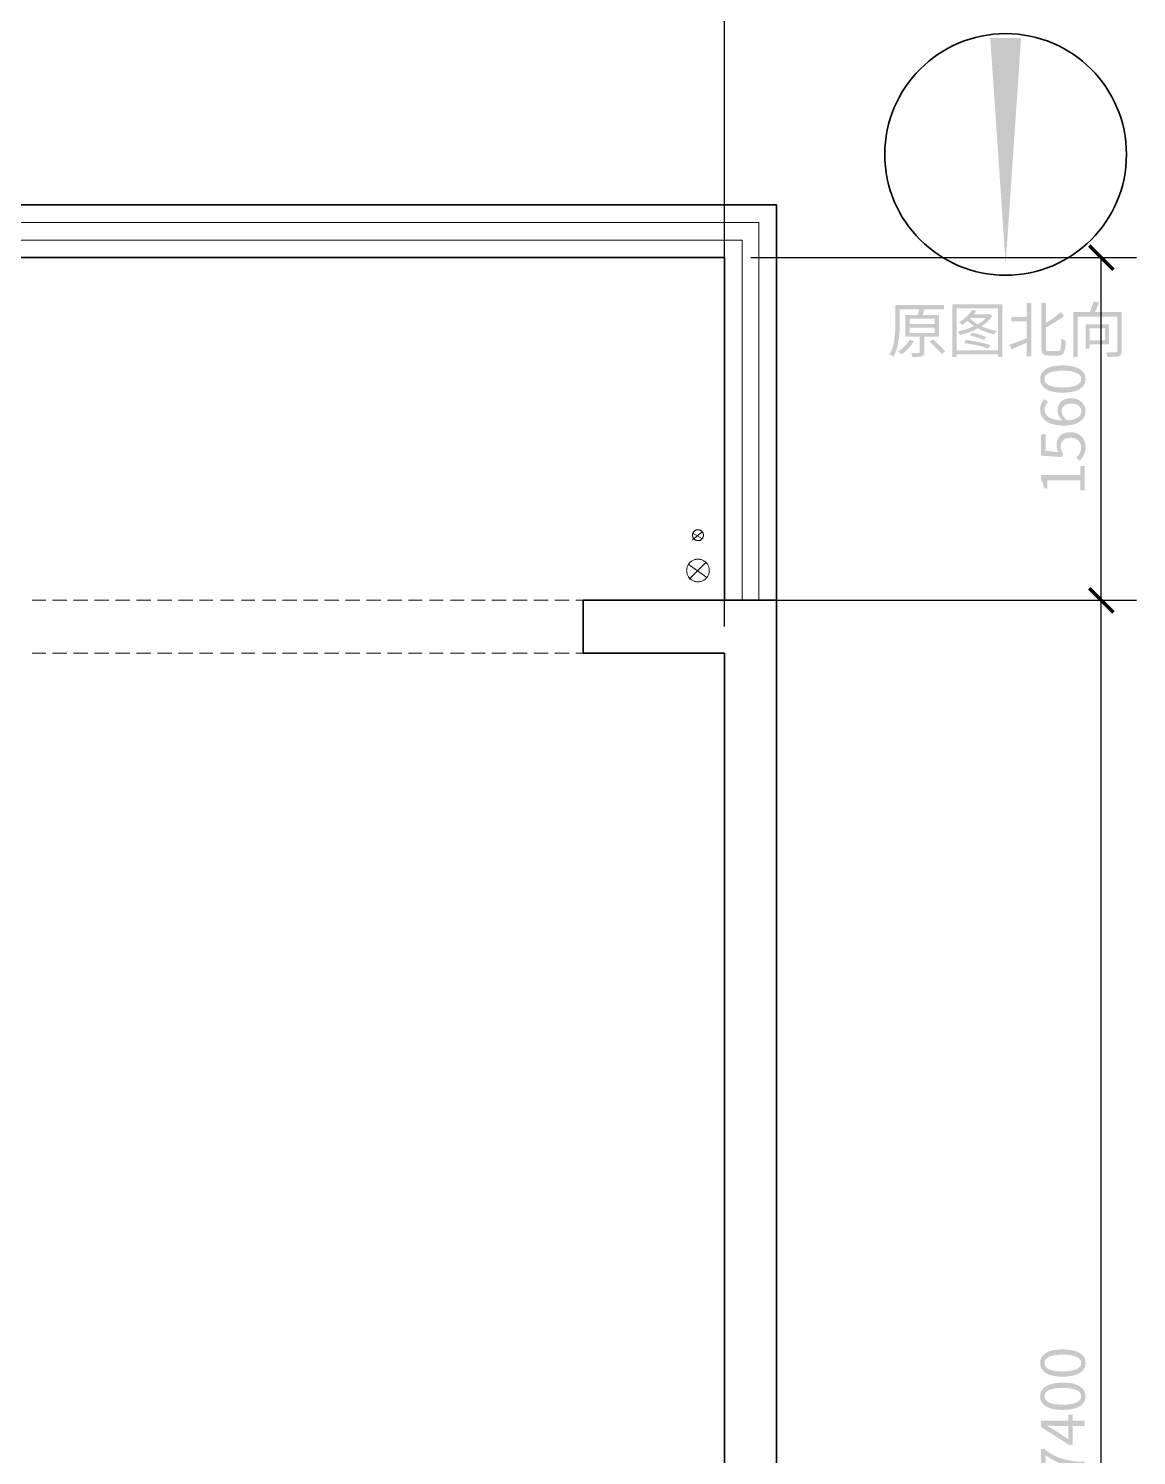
# Model space of a CAD drawing. Header units: millimetres. Extents: x -4600 to 229000, y -4300 to 19460.
# Drawn here: x 10852 to 15895, y 7776 to 14273 of the extents above; entities that cross this region are included whole.
import ezdxf

# ---------------------------------------------------------------- set-up
doc = ezdxf.new("R2010")
doc.units = ezdxf.units.MM
doc.header["$LTSCALE"] = 100
for name, color, linetype, lineweight in [('A-DIMS', 7, 'Continuous', 13), ('A-EX-BEAM', 8, 'Continuous', 13), ('A-EX-SERVICE', 6, 'Continuous', 13), ('A-EX-WALL', 7, 'Continuous', 35), ('A-EX-WINDOW', 4, 'Continuous', 18), ('A-SHEET', 7, 'Continuous', 35), ('A-TEXT', 7, 'Continuous', 18)]:
    doc.layers.add(name, color=color, linetype=linetype, lineweight=lineweight)

# ---------------------------------------------------------------- blocks, each defined once
blk = doc.blocks.new('SOURCE_ORIGINAL')
at = {"layer": 'A-EX-BEAM'}
for p, q in [((10869.7, 9870), (10930.8, 9870)), ((10961.4, 9870), (11026.4, 9870)), ((11057, 9870), (11122, 9870)), ((11152.6, 9870), (11217.6, 9870)), ((11248.2, 9870), (11313.2, 9870)), ((11343.7, 9870), (11408.7, 9870)), ((11439.3, 9870), (11504.3, 9870)), ((11534.9, 9870), (11599.9, 9870)), ((11630.5, 9870), (11691.7, 9870)), ((11726.1, 9870), (11787.2, 9870)), ((11821.6, 9870), (11882.8, 9870)), ((11917.2, 9870), (11978.4, 9870)), ((12009, 9870), (12074, 9870)), ((12104.6, 9870), (12169.6, 9870)), ((12200.1, 9870), (12265.1, 9870)), ((12295.7, 9870), (12360.7, 9870)), ((12391.3, 9870), (12456.3, 9870)), ((12486.9, 9870), (12551.9, 9870)), ((12582.5, 9870), (12643.6, 9870)), ((12678.1, 9870), (12739.2, 9870)), ((12773.6, 9870), (12834.8, 9870)), ((12869.2, 9870), (12930.4, 9870)), ((12961, 9870), (13026, 9870)), ((13056.5, 9870), (13121.5, 9870)), ((13152.1, 9870), (13217.1, 9870)), ((13247.7, 9870), (13312.7, 9870)), ((13343.3, 9870), (13377.7, 9870)), ((10869.7, 9630), (10930.8, 9630)), ((10961.4, 9630), (11026.4, 9630)), ((11057, 9630), (11122, 9630)), ((11152.6, 9630), (11217.6, 9630)), ((11248.2, 9630), (11313.2, 9630)), ((11343.7, 9630), (11408.7, 9630)), ((11439.3, 9630), (11504.3, 9630)), ((11534.9, 9630), (11599.9, 9630)), ((11630.5, 9630), (11691.7, 9630)), ((11726.1, 9630), (11787.2, 9630)), ((11821.6, 9630), (11882.8, 9630)), ((11917.2, 9630), (11978.4, 9630)), ((12009, 9630), (12074, 9630)), ((12104.6, 9630), (12169.6, 9630)), ((12200.1, 9630), (12265.1, 9630)), ((12295.7, 9630), (12360.7, 9630)), ((12391.3, 9630), (12456.3, 9630)), ((12486.9, 9630), (12551.9, 9630)), ((12582.5, 9630), (12643.6, 9630)), ((12678.1, 9630), (12739.2, 9630)), ((12773.6, 9630), (12834.8, 9630)), ((12869.2, 9630), (12930.4, 9630)), ((12961, 9630), (13026, 9630)), ((13056.5, 9630), (13121.5, 9630)), ((13152.1, 9630), (13217.1, 9630)), ((13247.7, 9630), (13312.7, 9630)), ((13343.3, 9630), (13377.7, 9630))]:
    blk.add_line(p, q, dxfattribs=at)
at = {"layer": 'A-EX-SERVICE'}
for p, q in [((13874.7, 10145.3), (13916.8, 10179.7)), ((13920.6, 10149.1), (13874.7, 10175.9)), ((13939.7, 9973.2), (13855.6, 10034.4)), ((13859.4, 9965.6), (13935.9, 10042.1)), ((10869.7, 9870), (10930.8, 9870)), ((10961.4, 9870), (11026.4, 9870)), ((11057, 9870), (11122, 9870)), ((11152.6, 9870), (11217.6, 9870)), ((11248.2, 9870), (11313.2, 9870)), ((11343.7, 9870), (11408.7, 9870)), ((11439.3, 9870), (11504.3, 9870)), ((11534.9, 9870), (11599.9, 9870)), ((11630.5, 9870), (11691.7, 9870)), ((11726.1, 9870), (11787.2, 9870)), ((11821.6, 9870), (11882.8, 9870)), ((11917.2, 9870), (11978.4, 9870)), ((12009, 9870), (12074, 9870)), ((12104.6, 9870), (12169.6, 9870)), ((12200.1, 9870), (12265.1, 9870)), ((12295.7, 9870), (12360.7, 9870)), ((12391.3, 9870), (12456.3, 9870)), ((12486.9, 9870), (12551.9, 9870)), ((12582.5, 9870), (12643.6, 9870)), ((12678.1, 9870), (12739.2, 9870)), ((12773.6, 9870), (12834.8, 9870)), ((12869.2, 9870), (12930.4, 9870)), ((12961, 9870), (13026, 9870)), ((13056.5, 9870), (13121.5, 9870)), ((13152.1, 9870), (13217.1, 9870)), ((13247.7, 9870), (13312.7, 9870)), ((13343.3, 9870), (13377.7, 9870)), ((10869.7, 9630), (10930.8, 9630)), ((10961.4, 9630), (11026.4, 9630)), ((11057, 9630), (11122, 9630)), ((11152.6, 9630), (11217.6, 9630)), ((11248.2, 9630), (11313.2, 9630)), ((11343.7, 9630), (11408.7, 9630)), ((11439.3, 9630), (11504.3, 9630)), ((11534.9, 9630), (11599.9, 9630)), ((11630.5, 9630), (11691.7, 9630)), ((11726.1, 9630), (11787.2, 9630)), ((11821.6, 9630), (11882.8, 9630)), ((11917.2, 9630), (11978.4, 9630)), ((12009, 9630), (12074, 9630)), ((12104.6, 9630), (12169.6, 9630)), ((12200.1, 9630), (12265.1, 9630)), ((12295.7, 9630), (12360.7, 9630)), ((12391.3, 9630), (12456.3, 9630)), ((12486.9, 9630), (12551.9, 9630)), ((12582.5, 9630), (12643.6, 9630)), ((12678.1, 9630), (12739.2, 9630)), ((12773.6, 9630), (12834.8, 9630)), ((12869.2, 9630), (12930.4, 9630)), ((12961, 9630), (13026, 9630)), ((13056.5, 9630), (13121.5, 9630)), ((13152.1, 9630), (13217.1, 9630)), ((13247.7, 9630), (13312.7, 9630)), ((13343.3, 9630), (13377.7, 9630))]:
    blk.add_line(p, q, dxfattribs=at)
for points in [[(13899.6, 10191.2), (13897.9, 10191.1), (13896.2, 10190.9), (13894.6, 10190.7), (13893, 10190.3), (13891.4, 10189.8), (13889.9, 10189.2), (13888.4, 10188.5), (13887, 10187.8), (13885.7, 10186.9), (13884.4, 10186), (13883.2, 10185), (13882, 10183.9), (13880.9, 10182.7), (13879.9, 10181.5), (13879, 10180.2), (13878.1, 10178.9), (13877.3, 10177.5), (13876.7, 10176), (13876.1, 10174.5), (13875.6, 10172.9), (13875.2, 10171.3), (13874.9, 10169.7), (13874.8, 10168), (13874.7, 10166.3)], [(13874.7, 10166.3), (13874.8, 10164.6), (13874.9, 10163), (13875.2, 10161.3), (13875.6, 10159.7), (13876.1, 10158.2), (13876.7, 10156.6), (13877.3, 10155.2), (13878.1, 10153.8), (13879, 10152.4), (13879.9, 10151.1), (13880.9, 10149.9), (13882, 10148.7), (13883.2, 10147.7), (13884.4, 10146.6), (13885.7, 10145.7), (13887, 10144.9), (13888.4, 10144.1), (13889.9, 10143.4), (13891.4, 10142.8), (13893, 10142.4), (13894.6, 10142), (13896.2, 10141.7), (13897.9, 10141.5), (13899.6, 10141.5)], [(13924.4, 10166.3), (13924.4, 10168), (13924.2, 10169.7), (13923.9, 10171.3), (13923.5, 10172.9), (13923, 10174.5), (13922.5, 10176), (13921.8, 10177.5), (13921, 10178.9), (13920.2, 10180.2), (13919.2, 10181.5), (13918.2, 10182.7), (13917.1, 10183.9), (13916, 10185), (13914.8, 10186), (13913.5, 10186.9), (13912.1, 10187.8), (13910.7, 10188.5), (13909.2, 10189.2), (13907.7, 10189.8), (13906.2, 10190.3), (13904.6, 10190.7), (13902.9, 10190.9), (13901.3, 10191.1), (13899.6, 10191.2)], [(13899.6, 10141.5), (13901.3, 10141.5), (13902.9, 10141.7), (13904.6, 10142), (13906.2, 10142.4), (13907.7, 10142.8), (13909.2, 10143.4), (13910.7, 10144.1), (13912.1, 10144.9), (13913.5, 10145.7), (13914.8, 10146.6), (13916, 10147.7), (13917.1, 10148.7), (13918.2, 10149.9), (13919.2, 10151.1), (13920.2, 10152.4), (13921, 10153.8), (13921.8, 10155.2), (13922.5, 10156.6), (13923, 10158.2), (13923.5, 10159.7), (13923.9, 10161.3), (13924.2, 10163), (13924.4, 10164.6), (13924.4, 10166.3)], [(13899.6, 10057.4), (13896, 10057.2), (13892.6, 10056.9), (13889.2, 10056.3), (13885.8, 10055.5), (13882.6, 10054.5), (13879.5, 10053.3), (13876.4, 10051.9), (13873.5, 10050.3), (13870.7, 10048.5), (13868, 10046.6), (13865.5, 10044.5), (13863.1, 10042.2), (13860.8, 10039.8), (13858.7, 10037.3), (13856.8, 10034.6), (13855, 10031.8), (13853.4, 10028.9), (13852, 10025.8), (13850.8, 10022.7), (13849.8, 10019.5), (13849, 10016.1), (13848.4, 10012.7), (13848.1, 10009.3), (13848, 10005.7)], [(13848, 10005.7), (13848.1, 10002.2), (13848.4, 9998.7), (13849, 9995.3), (13849.8, 9992), (13850.8, 9988.8), (13852, 9985.6), (13853.4, 9982.6), (13855, 9979.7), (13856.8, 9976.9), (13858.7, 9974.2), (13860.8, 9971.6), (13863.1, 9969.2), (13865.5, 9967), (13868, 9964.9), (13870.7, 9962.9), (13873.5, 9961.2), (13876.4, 9959.6), (13879.5, 9958.2), (13882.6, 9957), (13885.8, 9956), (13889.2, 9955.2), (13892.6, 9954.6), (13896, 9954.2), (13899.6, 9954.1)], [(13951.2, 10005.7), (13951.1, 10009.3), (13950.7, 10012.7), (13950.1, 10016.1), (13949.3, 10019.5), (13948.3, 10022.7), (13947.1, 10025.8), (13945.7, 10028.9), (13944.1, 10031.8), (13942.4, 10034.6), (13940.4, 10037.3), (13938.3, 10039.8), (13936.1, 10042.2), (13933.7, 10044.5), (13931.1, 10046.6), (13928.4, 10048.5), (13925.6, 10050.3), (13922.7, 10051.9), (13919.7, 10053.3), (13916.5, 10054.5), (13913.3, 10055.5), (13910, 10056.3), (13906.6, 10056.9), (13903.1, 10057.2), (13899.6, 10057.4)], [(13899.6, 9954.1), (13903.1, 9954.2), (13906.6, 9954.6), (13910, 9955.2), (13913.3, 9956), (13916.5, 9957), (13919.7, 9958.2), (13922.7, 9959.6), (13925.6, 9961.2), (13928.4, 9962.9), (13931.1, 9964.9), (13933.7, 9967), (13936.1, 9969.2), (13938.3, 9971.6), (13940.4, 9974.2), (13942.4, 9976.9), (13944.1, 9979.7), (13945.7, 9982.6), (13947.1, 9985.6), (13948.3, 9988.8), (13949.3, 9992), (13950.1, 9995.3), (13950.7, 9998.7), (13951.1, 10002.2), (13951.2, 10005.7)]]:
    blk.add_lwpolyline(points, dxfattribs=at)
at = {"layer": 'A-EX-WALL'}
for p, q in [((14257, 11670.9), (7125.7, 11670.9)), ((14257, 2328.5), (14257, 11670.9)), ((14020, 11430), (7362.7, 11430)), ((14020, 9870), (14020, 11430)), ((13377.7, 9630), (13377.7, 9870)), ((13377.7, 9870), (14257, 9870)), ((14020, 9630), (13377.7, 9630)), ((14020, 2570.8), (14020, 9630))]:
    blk.add_line(p, q, dxfattribs=at)
at = {"layer": 'A-EX-WINDOW'}
for p, q in [((14176.8, 11590.6), (7206.3, 11590.6)), ((14176.8, 9870), (14176.8, 11590.6)), ((14100.3, 11510.3), (7282.6, 11510.3)), ((14100.3, 9870), (14100.3, 11510.3))]:
    blk.add_line(p, q, dxfattribs=at)
blk = doc.blocks.new('_ARCHTICK')
at = {"color": 0, "linetype": 'BYBLOCK', "const_width": 0.15}
blk.add_lwpolyline([(-0.5, -0.5), (0.5, 0.5)], dxfattribs=at)
blk = doc.blocks.new('*D4')
at = {"layer": 'A-DIMS'}
h = blk.add_hatch(color=256, dxfattribs=at)
edge = h.paths.add_edge_path()
edge.add_spline(control_points=[(10396.3, 12741.6), (10427.4, 12741.6), (10453.8, 12767.7), (10453.8, 12806.5), (10453.8, 12848.5), (10432, 12869.2), (10398.2, 12869.2), (10382.6, 12869.2), (10365.2, 12860.2), (10352.9, 12845.2)], knot_values=[0, 0, 0, 0, 1, 1, 1, 2, 2, 2, 3, 3, 3, 3], degree=3, periodic=0)
edge.add_spline(control_points=[(10352.9, 12845.2), (10354, 12907.2), (10376.6, 12928.2), (10404.4, 12928.2), (10416.5, 12928.2), (10428.5, 12922.2), (10436.1, 12912.9)], knot_values=[0, 0, 0, 0, 1, 1, 1, 2, 2, 2, 2], degree=3, periodic=0)
edge.add_line((10436.1, 12912.9), (10450.3, 12928.2))
edge.add_spline(control_points=[(10450.3, 12928.2), (10439.1, 12940.2), (10424.1, 12948.6), (10403.4, 12948.6), (10364.6, 12948.6), (10329.4, 12918.9), (10329.4, 12840.6), (10329.4, 12774.6), (10358.1, 12741.6), (10396.3, 12741.6)], knot_values=[0, 0, 0, 0, 1, 1, 1, 2, 2, 2, 3, 3, 3, 3], degree=3, periodic=0)
edge = h.paths.add_edge_path(flags=0)
edge.add_spline(control_points=[(10353.4, 12825.3), (10366.5, 12843.9), (10381.8, 12850.7), (10394.1, 12850.7), (10418.4, 12850.7), (10430.1, 12833.5), (10430.1, 12806.5), (10430.1, 12779.2), (10415.4, 12761.2), (10396.3, 12761.2), (10371.2, 12761.2), (10356.2, 12783.8), (10353.4, 12825.3)], knot_values=[0, 0, 0, 0, 1, 1, 1, 2, 2, 2, 3, 3, 3, 4, 4, 4, 4], degree=3, periodic=0)
h = blk.add_hatch(color=256, dxfattribs=at)
edge = h.paths.add_edge_path()
edge.add_spline(control_points=[(10542, 12741.6), (10579.3, 12741.6), (10604.4, 12764.2), (10604.4, 12793.1), (10604.4, 12820.7), (10588.4, 12835.7), (10570.9, 12845.8)], knot_values=[0, 0, 0, 0, 1, 1, 1, 2, 2, 2, 2], degree=3, periodic=0)
edge.add_line((10570.9, 12845.8), (10570.9, 12847.1))
edge.add_spline(control_points=[(10570.9, 12847.1), (10582.6, 12856.4), (10597.4, 12874.4), (10597.4, 12895.4), (10597.4, 12926.3), (10576.6, 12948.1), (10542.5, 12948.1), (10511.4, 12948.1), (10487.7, 12927.6), (10487.7, 12897.3), (10487.7, 12876.3), (10500.2, 12861.3), (10514.7, 12851.2)], knot_values=[0, 0, 0, 0, 1, 1, 1, 2, 2, 2, 3, 3, 3, 4, 4, 4, 4], degree=3, periodic=0)
edge.add_line((10514.7, 12851.2), (10514.7, 12850.1))
edge.add_spline(control_points=[(10514.7, 12850.1), (10496.4, 12840.3), (10478.1, 12821.5), (10478.1, 12794.8), (10478.1, 12763.9), (10504.9, 12741.6), (10542, 12741.6)], knot_values=[0, 0, 0, 0, 1, 1, 1, 2, 2, 2, 2], degree=3, periodic=0)
edge = h.paths.add_edge_path(flags=0)
edge.add_spline(control_points=[(10542.2, 12760.1), (10518.2, 12760.1), (10500.2, 12775.7), (10500.2, 12796.9), (10500.2, 12816), (10511.7, 12831.9), (10527.8, 12842.2)], knot_values=[0, 0, 0, 0, 1, 1, 1, 2, 2, 2, 2], degree=3, periodic=0)
edge.add_spline(control_points=[(10527.8, 12842.2), (10556.2, 12830.8), (10580.7, 12821), (10580.7, 12793.9), (10580.7, 12774), (10565.4, 12760.1), (10542.2, 12760.1)], knot_values=[0, 0, 0, 0, 1, 1, 1, 2, 2, 2, 2], degree=3, periodic=0)
edge = h.paths.add_edge_path(flags=0)
edge.add_spline(control_points=[(10555.6, 12853.7), (10531.9, 12863), (10510.3, 12873.6), (10510.3, 12897.3), (10510.3, 12916.7), (10523.7, 12929.5), (10542.2, 12929.5), (10563.5, 12929.5), (10576.1, 12914), (10576.1, 12894.1), (10576.1, 12879.3), (10569, 12865.7), (10555.6, 12853.7)], knot_values=[0, 0, 0, 0, 1, 1, 1, 2, 2, 2, 3, 3, 3, 4, 4, 4, 4], degree=3, periodic=0)
h = blk.add_hatch(color=256, dxfattribs=at)
edge = h.paths.add_edge_path()
edge.add_spline(control_points=[(10692.9, 12741.6), (10730.8, 12741.6), (10755.1, 12775.9), (10755.1, 12845.8), (10755.1, 12915.1), (10730.8, 12948.6), (10692.9, 12948.6), (10654.7, 12948.6), (10630.6, 12915.1), (10630.6, 12845.8), (10630.6, 12775.9), (10654.7, 12741.6), (10692.9, 12741.6)], knot_values=[0, 0, 0, 0, 1, 1, 1, 2, 2, 2, 3, 3, 3, 4, 4, 4, 4], degree=3, periodic=0)
edge = h.paths.add_edge_path(flags=0)
edge.add_spline(control_points=[(10692.9, 12761.7), (10670.2, 12761.7), (10654.7, 12787.1), (10654.7, 12845.8), (10654.7, 12904.2), (10670.2, 12929), (10692.9, 12929), (10715.5, 12929), (10731.1, 12904.2), (10731.1, 12845.8), (10731.1, 12787.1), (10715.5, 12761.7), (10692.9, 12761.7)], knot_values=[0, 0, 0, 0, 1, 1, 1, 2, 2, 2, 3, 3, 3, 4, 4, 4, 4], degree=3, periodic=0)
h = blk.add_hatch(color=256, dxfattribs=at)
edge = h.paths.add_edge_path()
edge.add_spline(control_points=[(10850.6, 12741.6), (10881.7, 12741.6), (10908.1, 12767.7), (10908.1, 12806.5), (10908.1, 12848.5), (10886.3, 12869.2), (10852.5, 12869.2), (10836.9, 12869.2), (10819.5, 12860.2), (10807.2, 12845.2)], knot_values=[0, 0, 0, 0, 1, 1, 1, 2, 2, 2, 3, 3, 3, 3], degree=3, periodic=0)
edge.add_spline(control_points=[(10807.2, 12845.2), (10808.3, 12907.2), (10830.9, 12928.2), (10858.7, 12928.2), (10870.8, 12928.2), (10882.8, 12922.2), (10890.4, 12912.9)], knot_values=[0, 0, 0, 0, 1, 1, 1, 2, 2, 2, 2], degree=3, periodic=0)
edge.add_line((10890.4, 12912.9), (10904.6, 12928.2))
edge.add_spline(control_points=[(10904.6, 12928.2), (10893.4, 12940.2), (10878.4, 12948.6), (10857.7, 12948.6), (10818.9, 12948.6), (10783.7, 12918.9), (10783.7, 12840.6), (10783.7, 12774.6), (10812.4, 12741.6), (10850.6, 12741.6)], knot_values=[0, 0, 0, 0, 1, 1, 1, 2, 2, 2, 3, 3, 3, 3], degree=3, periodic=0)
edge = h.paths.add_edge_path(flags=0)
edge.add_spline(control_points=[(10807.7, 12825.3), (10820.8, 12843.9), (10836.1, 12850.7), (10848.4, 12850.7), (10872.7, 12850.7), (10884.4, 12833.5), (10884.4, 12806.5), (10884.4, 12779.2), (10869.7, 12761.2), (10850.6, 12761.2), (10825.5, 12761.2), (10810.5, 12783.8), (10807.7, 12825.3)], knot_values=[0, 0, 0, 0, 1, 1, 1, 2, 2, 2, 3, 3, 3, 4, 4, 4, 4], degree=3, periodic=0)
for p, q in [((7214, 9750), (7214, 12830.1)), ((14020, 9750), (14020, 12830.1)), ((7214, 12670.1), (14020, 12670.1))]:
    blk.add_line(p, q)
at = {"layer": 'Defpoints'}
for p in [(7214, 12670.1), (7214, 9630), (14020, 9630)]:
    blk.add_point(p, dxfattribs=at)
at = {"layer": 'A-DIMS', "xscale": 110, "yscale": 110, "rotation": 180}
blk.add_blockref('_ARCHTICK', (7214, 12670.1), dxfattribs=at)
at = {"layer": 'A-DIMS', "xscale": 110, "yscale": 110}
blk.add_blockref('_ARCHTICK', (14020, 12670.1), dxfattribs=at)
blk = doc.blocks.new('*D10')
blk.add_line((14020, 11550), (14020, 13690.4))
at = {"layer": 'Defpoints'}
blk.add_point((14020, 11430), dxfattribs=at)
blk = doc.blocks.new('*D18')
at = {"layer": 'A-DIMS'}
h = blk.add_hatch(color=256, dxfattribs=at)
edge = h.paths.add_edge_path()
edge.add_spline(control_points=[(15663.9, 10877.3), (15663.9, 10915.2), (15629.5, 10939.5), (15559.7, 10939.5), (15490.4, 10939.5), (15456.8, 10915.2), (15456.8, 10877.3), (15456.8, 10839.1), (15490.4, 10815.1), (15559.7, 10815.1), (15629.5, 10815.1), (15663.9, 10839.1), (15663.9, 10877.3)], knot_values=[0, 0, 0, 0, 1, 1, 1, 2, 2, 2, 3, 3, 3, 4, 4, 4, 4], degree=3, periodic=0)
edge = h.paths.add_edge_path(flags=0)
edge.add_spline(control_points=[(15643.7, 10877.3), (15643.7, 10854.6), (15618.3, 10839.1), (15559.7, 10839.1), (15501.3, 10839.1), (15476.4, 10854.6), (15476.4, 10877.3), (15476.4, 10899.9), (15501.3, 10915.5), (15559.7, 10915.5), (15618.3, 10915.5), (15643.7, 10899.9), (15643.7, 10877.3)], knot_values=[0, 0, 0, 0, 1, 1, 1, 2, 2, 2, 3, 3, 3, 4, 4, 4, 4], degree=3, periodic=0)
h = blk.add_hatch(color=256, dxfattribs=at)
edge = h.paths.add_edge_path()
edge.add_spline(control_points=[(15663.9, 10732.1), (15663.9, 10763.2), (15637.7, 10789.7), (15599, 10789.7), (15556.9, 10789.7), (15536.2, 10767.9), (15536.2, 10734), (15536.2, 10718.5), (15545.2, 10701), (15560.2, 10688.7)], knot_values=[0, 0, 0, 0, 1, 1, 1, 2, 2, 2, 3, 3, 3, 3], degree=3, periodic=0)
edge.add_spline(control_points=[(15560.2, 10688.7), (15498.3, 10689.8), (15477.3, 10712.5), (15477.3, 10740.3), (15477.3, 10752.3), (15483.3, 10764.3), (15492.5, 10772)], knot_values=[0, 0, 0, 0, 1, 1, 1, 2, 2, 2, 2], degree=3, periodic=0)
edge.add_line((15492.5, 10772), (15477.3, 10786.2))
edge.add_spline(control_points=[(15477.3, 10786.2), (15465.3, 10775), (15456.8, 10760), (15456.8, 10739.2), (15456.8, 10700.5), (15486.5, 10665.3), (15564.9, 10665.3), (15630.9, 10665.3), (15663.9, 10693.9), (15663.9, 10732.1)], knot_values=[0, 0, 0, 0, 1, 1, 1, 2, 2, 2, 3, 3, 3, 3], degree=3, periodic=0)
edge = h.paths.add_edge_path(flags=0)
edge.add_spline(control_points=[(15580.1, 10689.3), (15561.6, 10702.4), (15554.8, 10717.7), (15554.8, 10729.9), (15554.8, 10754.2), (15571.9, 10766), (15599, 10766), (15626.2, 10766), (15644.3, 10751.2), (15644.3, 10732.1), (15644.3, 10707), (15621.6, 10692), (15580.1, 10689.3)], knot_values=[0, 0, 0, 0, 1, 1, 1, 2, 2, 2, 3, 3, 3, 4, 4, 4, 4], degree=3, periodic=0)
h = blk.add_hatch(color=256, dxfattribs=at)
edge = h.paths.add_edge_path()
edge.add_spline(control_points=[(15663.9, 10570.1), (15663.9, 10603.6), (15639.1, 10635.5), (15595.4, 10635.5), (15551.2, 10635.5), (15531.6, 10608.3), (15531.6, 10575.2), (15531.6, 10563.2), (15534.6, 10554.2), (15539.5, 10545.2)], knot_values=[0, 0, 0, 0, 1, 1, 1, 2, 2, 2, 3, 3, 3, 3], degree=3, periodic=0)
edge.add_line((15539.5, 10545.2), (15481.6, 10550.4))
edge.add_line((15481.6, 10550.4), (15481.6, 10625.7))
edge.add_line((15481.6, 10625.7), (15460.3, 10625.7))
edge.add_line((15460.3, 10625.7), (15460.3, 10528.6))
edge.add_line((15460.3, 10528.6), (15553.7, 10522))
edge.add_line((15553.7, 10522), (15562.1, 10535.4))
edge.add_spline(control_points=[(15562.1, 10535.4), (15554.5, 10546.9), (15550.4, 10555.3), (15550.4, 10568.7), (15550.4, 10593.8), (15567.3, 10610.2), (15596, 10610.2), (15625.2, 10610.2), (15643.2, 10591.3), (15643.2, 10567.6), (15643.2, 10544.4), (15632.5, 10529.7), (15621.1, 10518.5)], knot_values=[0, 0, 0, 0, 1, 1, 1, 2, 2, 2, 3, 3, 3, 4, 4, 4, 4], degree=3, periodic=0)
edge.add_line((15621.1, 10518.5), (15637.4, 10505.9))
edge.add_spline(control_points=[(15637.4, 10505.9), (15650.8, 10519.6), (15663.9, 10538.7), (15663.9, 10570.1)], knot_values=[0, 0, 0, 0, 1, 1, 1, 1], degree=3, periodic=0)
h = blk.add_hatch(color=256, dxfattribs=at)
edge = h.paths.add_edge_path()
edge.add_line((15660.3, 10371.1), (15660.3, 10480.8))
edge.add_line((15660.3, 10480.8), (15639.6, 10480.8))
edge.add_line((15639.6, 10480.8), (15639.6, 10440.7))
edge.add_line((15639.6, 10440.7), (15460.3, 10440.7))
edge.add_line((15460.3, 10440.7), (15460.3, 10421.6))
edge.add_spline(control_points=[(15460.3, 10421.6), (15466.6, 10410.7), (15471.3, 10397.9), (15474.5, 10380.2)], knot_values=[0, 0, 0, 0, 1, 1, 1, 1], degree=3, periodic=0)
edge.add_line((15474.5, 10380.2), (15490.4, 10380.2))
edge.add_line((15490.4, 10380.2), (15490.4, 10415.9))
edge.add_line((15490.4, 10415.9), (15639.6, 10415.9))
edge.add_line((15639.6, 10415.9), (15639.6, 10371.1))
edge.add_line((15639.6, 10371.1), (15660.3, 10371.1))
for p, q in [((14140, 11430), (15895.3, 11430)), ((15735.3, 9870), (15735.3, 11430)), ((14140, 9870), (15895.3, 9870))]:
    blk.add_line(p, q)
at = {"layer": 'Defpoints'}
for p in [(14020, 11430), (14020, 9870), (15735.3, 9870)]:
    blk.add_point(p, dxfattribs=at)
at = {"layer": 'A-DIMS', "xscale": 110, "yscale": 110}
for p, rotation in [((15735.3, 11430), 90), ((15735.3, 9870), 270)]:
    blk.add_blockref('_ARCHTICK', p, dxfattribs=dict(at, rotation=rotation))
blk = doc.blocks.new('*D19')
at = {"layer": 'A-DIMS'}
h = blk.add_hatch(color=256, dxfattribs=at)
edge = h.paths.add_edge_path()
edge.add_spline(control_points=[(15663.9, 6397.3), (15663.9, 6435.2), (15629.5, 6459.5), (15559.7, 6459.5), (15490.4, 6459.5), (15456.8, 6435.2), (15456.8, 6397.3), (15456.8, 6359.1), (15490.4, 6335.1), (15559.7, 6335.1), (15629.5, 6335.1), (15663.9, 6359.1), (15663.9, 6397.3)], knot_values=[0, 0, 0, 0, 1, 1, 1, 2, 2, 2, 3, 3, 3, 4, 4, 4, 4], degree=3, periodic=0)
edge = h.paths.add_edge_path(flags=0)
edge.add_spline(control_points=[(15643.7, 6397.3), (15643.7, 6374.6), (15618.3, 6359.1), (15559.7, 6359.1), (15501.3, 6359.1), (15476.4, 6374.6), (15476.4, 6397.3), (15476.4, 6419.9), (15501.3, 6435.5), (15559.7, 6435.5), (15618.3, 6435.5), (15643.7, 6419.9), (15643.7, 6397.3)], knot_values=[0, 0, 0, 0, 1, 1, 1, 2, 2, 2, 3, 3, 3, 4, 4, 4, 4], degree=3, periodic=0)
h = blk.add_hatch(color=256, dxfattribs=at)
edge = h.paths.add_edge_path()
edge.add_spline(control_points=[(15663.9, 6245.9), (15663.9, 6283.8), (15629.5, 6308.1), (15559.7, 6308.1), (15490.4, 6308.1), (15456.8, 6283.8), (15456.8, 6245.9), (15456.8, 6207.7), (15490.4, 6183.6), (15559.7, 6183.6), (15629.5, 6183.6), (15663.9, 6207.7), (15663.9, 6245.9)], knot_values=[0, 0, 0, 0, 1, 1, 1, 2, 2, 2, 3, 3, 3, 4, 4, 4, 4], degree=3, periodic=0)
edge = h.paths.add_edge_path(flags=0)
edge.add_spline(control_points=[(15643.7, 6245.9), (15643.7, 6223.2), (15618.3, 6207.7), (15559.7, 6207.7), (15501.3, 6207.7), (15476.4, 6223.2), (15476.4, 6245.9), (15476.4, 6268.5), (15501.3, 6284.1), (15559.7, 6284.1), (15618.3, 6284.1), (15643.7, 6268.5), (15643.7, 6245.9)], knot_values=[0, 0, 0, 0, 1, 1, 1, 2, 2, 2, 3, 3, 3, 4, 4, 4, 4], degree=3, periodic=0)
h = blk.add_hatch(color=256, dxfattribs=at)
h.paths.add_polyline_path([(15660.3, 6111.3), (15660.3, 6134.8), (15605.2, 6134.8), (15605.2, 6161.5), (15585.3, 6161.5), (15585.3, 6134.8), (15460.3, 6134.8), (15460.3, 6107.2), (15588.9, 6024), (15605.2, 6024), (15605.2, 6111.3), (15660.3, 6111.3)])
edge = h.paths.add_edge_path(flags=0)
edge.add_line((15585.3, 6111.3), (15585.3, 6049.9))
edge.add_line((15585.3, 6049.9), (15517.1, 6095.5))
edge.add_spline(control_points=[(15517.1, 6095.5), (15507.3, 6101.2), (15497.2, 6106.7), (15487.6, 6111.6)], knot_values=[0, 0, 0, 0, 1, 1, 1, 1], degree=3, periodic=0)
edge.add_line((15487.6, 6111.6), (15487.6, 6112.7))
edge.add_spline(control_points=[(15487.6, 6112.7), (15497.7, 6112.2), (15514.1, 6111.3), (15523.9, 6111.3)], knot_values=[0, 0, 0, 0, 1, 1, 1, 1], degree=3, periodic=0)
edge.add_line((15523.9, 6111.3), (15585.3, 6111.3))
h = blk.add_hatch(color=256, dxfattribs=at)
edge = h.paths.add_edge_path()
edge.add_line((15660.3, 5921.2), (15660.3, 5947.1))
edge.add_spline(control_points=[(15660.3, 5947.1), (15582, 5950.4), (15535.4, 5958.8), (15475.4, 6005.7)], knot_values=[0, 0, 0, 0, 1, 1, 1, 1], degree=3, periodic=0)
edge.add_line((15475.4, 6005.7), (15460.3, 6005.7))
edge.add_line((15460.3, 6005.7), (15460.3, 5880.5))
edge.add_line((15460.3, 5880.5), (15481.6, 5880.5))
edge.add_line((15481.6, 5880.5), (15481.6, 5977.6))
edge.add_spline(control_points=[(15481.6, 5977.6), (15536.2, 5938.3), (15584.5, 5924.7), (15660.3, 5921.2)], knot_values=[0, 0, 0, 0, 1, 1, 1, 1], degree=3, periodic=0)
for p, q in [((14140, 9870), (15895.3, 9870)), ((15735.3, 2470), (15735.3, 9870))]:
    blk.add_line(p, q)
at = {"layer": 'Defpoints'}
blk.add_point((14020, 9870), dxfattribs=at)
at = {"layer": 'A-DIMS', "xscale": 110, "yscale": 110, "rotation": 90}
blk.add_blockref('_ARCHTICK', (15735.3, 9870), dxfattribs=at)
blk = doc.blocks.new('SOURCE_DIMENSIONS')
for name in ['*D10', '*D4', '*D18', '*D19']:
    blk.add_blockref(name, (0, 0))
blk = doc.blocks.new('A01_SHEET')
at = {"layer": 'A-SHEET'}
blk.add_hatch(color=256, dxfattribs=at).paths.add_polyline_path([(15230, 14230), (15370, 14230), (15300, 13200)])
at = {"layer": 'A-TEXT'}
h = blk.add_hatch(color=256, dxfattribs=at)
edge = h.paths.add_edge_path()
edge.add_line((14842.7, 12968.6), (14842.7, 12870.1))
edge.add_line((14842.7, 12870.1), (14909.3, 12870.1))
edge.add_line((14909.3, 12870.1), (14909.3, 12800.5))
edge.add_spline(control_points=[(14909.3, 12800.5), (14909.3, 12797.3), (14908.2, 12796.2), (14904.1, 12795.9)], knot_values=[0, 0, 0, 0, 1, 1, 1, 1], degree=3, periodic=0)
edge.add_spline(control_points=[(14904.1, 12795.9), (14900, 12795.9), (14885.8, 12795.9), (14869.7, 12796.2)], knot_values=[0, 0, 0, 0, 1, 1, 1, 1], degree=3, periodic=0)
edge.add_spline(control_points=[(14869.7, 12796.2), (14872.4, 12791), (14875.2, 12783.4), (14876, 12778.2)], knot_values=[0, 0, 0, 0, 1, 1, 1, 1], degree=3, periodic=0)
edge.add_spline(control_points=[(14876, 12778.2), (14897.3, 12778.2), (14910.6, 12778.2), (14918.8, 12781.2), (14927, 12784.2), (14929.2, 12789.6), (14929.2, 12800.3)], knot_values=[0, 0, 0, 0, 1, 1, 1, 2, 2, 2, 2], degree=3, periodic=0)
edge.add_line((14929.2, 12800.3), (14929.2, 12870.1))
edge.add_line((14929.2, 12870.1), (14997.1, 12870.1))
edge.add_line((14997.1, 12870.1), (14997.1, 12968.6))
edge.add_line((14997.1, 12968.6), (14922.1, 12968.6))
edge.add_spline(control_points=[(14922.1, 12968.6), (14924.8, 12976.8), (14927.8, 12986.1), (14930.6, 12995.1)], knot_values=[0, 0, 0, 0, 1, 1, 1, 1], degree=3, periodic=0)
edge.add_line((14930.6, 12995.1), (15019.5, 12995.1))
edge.add_line((15019.5, 12995.1), (15019.5, 13014.2))
edge.add_line((15019.5, 13014.2), (14798, 13014.2))
edge.add_line((14798, 13014.2), (14798, 12935.1))
edge.add_spline(control_points=[(14798, 12935.1), (14798, 12892.2), (14795.8, 12831.9), (14771.8, 12789.1)], knot_values=[0, 0, 0, 0, 1, 1, 1, 1], degree=3, periodic=0)
edge.add_spline(control_points=[(14771.8, 12789.1), (14776.7, 12787.2), (14785.7, 12782), (14789.5, 12778.7)], knot_values=[0, 0, 0, 0, 1, 1, 1, 1], degree=3, periodic=0)
edge.add_spline(control_points=[(14789.5, 12778.7), (14814.6, 12823.5), (14818.1, 12889.8), (14818.1, 12935.1)], knot_values=[0, 0, 0, 0, 1, 1, 1, 1], degree=3, periodic=0)
edge.add_line((14818.1, 12935.1), (14818.1, 12995.1))
edge.add_line((14818.1, 12995.1), (14906.5, 12995.1))
edge.add_spline(control_points=[(14906.5, 12995.1), (14904.9, 12987.2), (14902.7, 12977.1), (14900.3, 12968.6)], knot_values=[0, 0, 0, 0, 1, 1, 1, 1], degree=3, periodic=0)
edge.add_line((14900.3, 12968.6), (14842.7, 12968.6))
edge = h.paths.add_edge_path(flags=0)
edge.add_spline(control_points=[(14863.4, 12856.2), (14850.9, 12835.7), (14830.7, 12815), (14810.2, 12801.9)], knot_values=[0, 0, 0, 0, 1, 1, 1, 1], degree=3, periodic=0)
edge.add_spline(control_points=[(14810.2, 12801.9), (14815.1, 12798.9), (14823.3, 12793.2), (14827.1, 12789.9)], knot_values=[0, 0, 0, 0, 1, 1, 1, 1], degree=3, periodic=0)
edge.add_spline(control_points=[(14827.1, 12789.9), (14847.1, 12804.6), (14868.6, 12827.6), (14883.1, 12850.5)], knot_values=[0, 0, 0, 0, 1, 1, 1, 1], degree=3, periodic=0)
edge.add_line((14883.1, 12850.5), (14863.4, 12856.2))
edge = h.paths.add_edge_path(flags=0)
edge.add_spline(control_points=[(14952.9, 12847.2), (14973.4, 12830.8), (14997.1, 12807.1), (15007.5, 12791)], knot_values=[0, 0, 0, 0, 1, 1, 1, 1], degree=3, periodic=0)
edge.add_line((15007.5, 12791), (15024.4, 12802.2))
edge.add_spline(control_points=[(15024.4, 12802.2), (15013.2, 12818.6), (14989.2, 12841.2), (14968.5, 12857)], knot_values=[0, 0, 0, 0, 1, 1, 1, 1], degree=3, periodic=0)
edge.add_line((14968.5, 12857), (14952.9, 12847.2))
h.paths.add_polyline_path([(14862.9, 12911.9), (14976.4, 12911.9), (14976.4, 12886.5), (14862.9, 12886.5), (14862.9, 12911.9)], flags=0)
h.paths.add_polyline_path([(14862.9, 12952.3), (14976.4, 12952.3), (14976.4, 12927.4), (14862.9, 12927.4), (14862.9, 12952.3)], flags=0)
h = blk.add_hatch(color=256, dxfattribs=at)
h.paths.add_polyline_path([(15058, 13017.2), (15058, 12778.2), (15077.6, 12778.2), (15077.6, 12789.6), (15264.8, 12789.6), (15264.8, 12778.2), (15285.3, 12778.2), (15285.3, 13017.2), (15058, 13017.2)])
h.paths.add_polyline_path([(15077.6, 12807.9), (15077.6, 12998.6), (15264.8, 12998.6), (15264.8, 12807.9), (15077.6, 12807.9)], flags=0)
edge = h.paths.add_edge_path(flags=0)
edge.add_spline(control_points=[(15148, 12993.2), (15134.4, 12970.8), (15110.9, 12949.5), (15087.4, 12935.6)], knot_values=[0, 0, 0, 0, 1, 1, 1, 1], degree=3, periodic=0)
edge.add_spline(control_points=[(15087.4, 12935.6), (15091.8, 12932.9), (15098.9, 12926.6), (15101.9, 12923.3)], knot_values=[0, 0, 0, 0, 1, 1, 1, 1], degree=3, periodic=0)
edge.add_spline(control_points=[(15101.9, 12923.3), (15110.1, 12928.8), (15118.6, 12935.3), (15127, 12942.7)], knot_values=[0, 0, 0, 0, 1, 1, 1, 1], degree=3, periodic=0)
edge.add_spline(control_points=[(15127, 12942.7), (15135.2, 12934), (15145.3, 12925.8), (15156.2, 12918.4)], knot_values=[0, 0, 0, 0, 1, 1, 1, 1], degree=3, periodic=0)
edge.add_spline(control_points=[(15156.2, 12918.4), (15133, 12907.5), (15106.8, 12899.3), (15082.5, 12894.4)], knot_values=[0, 0, 0, 0, 1, 1, 1, 1], degree=3, periodic=0)
edge.add_spline(control_points=[(15082.5, 12894.4), (15086.1, 12890.6), (15090.5, 12882.7), (15092.4, 12877.8)], knot_values=[0, 0, 0, 0, 1, 1, 1, 1], degree=3, periodic=0)
edge.add_spline(control_points=[(15092.4, 12877.8), (15119.1, 12884), (15147.7, 12894.1), (15173.7, 12908)], knot_values=[0, 0, 0, 0, 1, 1, 1, 1], degree=3, periodic=0)
edge.add_spline(control_points=[(15173.7, 12908), (15196.3, 12895.8), (15222.2, 12886.5), (15248.2, 12880.8)], knot_values=[0, 0, 0, 0, 1, 1, 1, 1], degree=3, periodic=0)
edge.add_spline(control_points=[(15248.2, 12880.8), (15250.6, 12885.7), (15255.8, 12892.8), (15259.6, 12896.3)], knot_values=[0, 0, 0, 0, 1, 1, 1, 1], degree=3, periodic=0)
edge.add_spline(control_points=[(15259.6, 12896.3), (15235.6, 12900.7), (15211.6, 12908), (15190.3, 12917.9)], knot_values=[0, 0, 0, 0, 1, 1, 1, 1], degree=3, periodic=0)
edge.add_spline(control_points=[(15190.3, 12917.9), (15210.8, 12931.2), (15228, 12946.8), (15239.4, 12965.3)], knot_values=[0, 0, 0, 0, 1, 1, 1, 1], degree=3, periodic=0)
edge.add_line((15239.4, 12965.3), (15227.7, 12972.2))
edge.add_line((15227.7, 12972.2), (15224.7, 12971.4))
edge.add_line((15224.7, 12971.4), (15154, 12971.4))
edge.add_spline(control_points=[(15154, 12971.4), (15158.1, 12976.5), (15161.9, 12981.7), (15165.2, 12987.2)], knot_values=[0, 0, 0, 0, 1, 1, 1, 1], degree=3, periodic=0)
edge.add_line((15165.2, 12987.2), (15148, 12993.2))
edge = h.paths.add_edge_path(flags=0)
edge.add_line((15138.2, 12953.6), (15140.1, 12955.5))
edge.add_line((15140.1, 12955.5), (15210.8, 12955.5))
edge.add_spline(control_points=[(15210.8, 12955.5), (15201, 12944.9), (15187.9, 12935.3), (15173.1, 12926.9)], knot_values=[0, 0, 0, 0, 1, 1, 1, 1], degree=3, periodic=0)
edge.add_spline(control_points=[(15173.1, 12926.9), (15159.2, 12934.8), (15147.2, 12943.8), (15138.2, 12953.6)], knot_values=[0, 0, 0, 0, 1, 1, 1, 1], degree=3, periodic=0)
edge = h.paths.add_edge_path(flags=0)
edge.add_spline(control_points=[(15110.1, 12841.5), (15147.7, 12836.8), (15195, 12825.9), (15221.1, 12816.6)], knot_values=[0, 0, 0, 0, 1, 1, 1, 1], degree=3, periodic=0)
edge.add_line((15221.1, 12816.6), (15230.2, 12831.9))
edge.add_spline(control_points=[(15230.2, 12831.9), (15203.7, 12840.7), (15156.5, 12851.3), (15119.6, 12855.4)], knot_values=[0, 0, 0, 0, 1, 1, 1, 1], degree=3, periodic=0)
edge.add_line((15119.6, 12855.4), (15110.1, 12841.5))
edge = h.paths.add_edge_path(flags=0)
edge.add_spline(control_points=[(15137.4, 12876.1), (15159.2, 12871.5), (15187, 12861.9), (15202.3, 12854.3)], knot_values=[0, 0, 0, 0, 1, 1, 1, 1], degree=3, periodic=0)
edge.add_line((15202.3, 12854.3), (15210.8, 12868.2))
edge.add_spline(control_points=[(15210.8, 12868.2), (15195.5, 12875.3), (15167.9, 12884.3), (15146.1, 12888.7)], knot_values=[0, 0, 0, 0, 1, 1, 1, 1], degree=3, periodic=0)
edge.add_line((15146.1, 12888.7), (15137.4, 12876.1))
h = blk.add_hatch(color=256, dxfattribs=at)
edge = h.paths.add_edge_path()
edge.add_line((15317.2, 12833.3), (15326.5, 12813.1))
edge.add_spline(control_points=[(15326.5, 12813.1), (15346.4, 12821.3), (15371.2, 12831.7), (15395.8, 12842.3)], knot_values=[0, 0, 0, 0, 1, 1, 1, 1], degree=3, periodic=0)
edge.add_line((15395.8, 12842.3), (15395.8, 12780.6))
edge.add_line((15395.8, 12780.6), (15416.5, 12780.6))
edge.add_line((15416.5, 12780.6), (15416.5, 13024.3))
edge.add_line((15416.5, 13024.3), (15395.8, 13024.3))
edge.add_line((15395.8, 13024.3), (15395.8, 12959.9))
edge.add_line((15395.8, 12959.9), (15325.4, 12959.9))
edge.add_line((15325.4, 12959.9), (15325.4, 12939.4))
edge.add_line((15325.4, 12939.4), (15395.8, 12939.4))
edge.add_line((15395.8, 12939.4), (15395.8, 12862.8))
edge.add_spline(control_points=[(15395.8, 12862.8), (15366.3, 12851.6), (15337.1, 12840.1), (15317.2, 12833.3)], knot_values=[0, 0, 0, 0, 1, 1, 1, 1], degree=3, periodic=0)
h = blk.add_hatch(color=256, dxfattribs=at)
edge = h.paths.add_edge_path()
edge.add_spline(control_points=[(15551, 12982.3), (15534.4, 12966.7), (15508.7, 12948.4), (15483.4, 12933.2)], knot_values=[0, 0, 0, 0, 1, 1, 1, 1], degree=3, periodic=0)
edge.add_line((15483.4, 12933.2), (15483.4, 13024))
edge.add_line((15483.4, 13024), (15462.1, 13024))
edge.add_line((15462.1, 13024), (15462.1, 12821.8))
edge.add_spline(control_points=[(15462.1, 12821.8), (15462.1, 12792.6), (15469.7, 12784.4), (15495.4, 12784.4), (15500.8, 12784.4), (15533.6, 12784.4), (15539.3, 12784.4), (15566, 12784.4), (15571.5, 12802.2), (15573.7, 12851.8)], knot_values=[0, 0, 0, 0, 1, 1, 1, 2, 2, 2, 3, 3, 3, 3], degree=3, periodic=0)
edge.add_spline(control_points=[(15573.7, 12851.8), (15567.9, 12853.2), (15559.5, 12857.3), (15554.3, 12861.7)], knot_values=[0, 0, 0, 0, 1, 1, 1, 1], degree=3, periodic=0)
edge.add_spline(control_points=[(15554.3, 12861.7), (15552.4, 12816.4), (15550.5, 12804.4), (15537.7, 12804.4), (15530.6, 12804.4), (15503.3, 12804.4), (15497.5, 12804.4), (15485.5, 12804.4), (15483.4, 12807.1), (15483.4, 12821.6)], knot_values=[0, 0, 0, 0, 1, 1, 1, 2, 2, 2, 3, 3, 3, 3], degree=3, periodic=0)
edge.add_line((15483.4, 12821.6), (15483.4, 12911.9))
edge.add_spline(control_points=[(15483.4, 12911.9), (15512.3, 12928), (15543.4, 12946.5), (15566.3, 12964.3)], knot_values=[0, 0, 0, 0, 1, 1, 1, 1], degree=3, periodic=0)
edge.add_line((15566.3, 12964.3), (15551, 12982.3))
h = blk.add_hatch(color=256, dxfattribs=at)
edge = h.paths.add_edge_path()
edge.add_spline(control_points=[(15700.3, 13029.7), (15696.5, 13015.8), (15689.6, 12996.7), (15682.8, 12982)], knot_values=[0, 0, 0, 0, 1, 1, 1, 1], degree=3, periodic=0)
edge.add_line((15682.8, 12982), (15607.8, 12982))
edge.add_line((15607.8, 12982), (15607.8, 12778.2))
edge.add_line((15607.8, 12778.2), (15628, 12778.2))
edge.add_line((15628, 12778.2), (15628, 12962.1))
edge.add_line((15628, 12962.1), (15807.8, 12962.1))
edge.add_line((15807.8, 12962.1), (15807.8, 12805.5))
edge.add_spline(control_points=[(15807.8, 12805.5), (15807.8, 12800.5), (15806.1, 12798.9), (15800.7, 12798.9)], knot_values=[0, 0, 0, 0, 1, 1, 1, 1], degree=3, periodic=0)
edge.add_spline(control_points=[(15800.7, 12798.9), (15795, 12798.6), (15776.1, 12798.4), (15756.5, 12799.5)], knot_values=[0, 0, 0, 0, 1, 1, 1, 1], degree=3, periodic=0)
edge.add_spline(control_points=[(15756.5, 12799.5), (15759.5, 12793.5), (15762.5, 12783.9), (15763.6, 12778.2)], knot_values=[0, 0, 0, 0, 1, 1, 1, 1], degree=3, periodic=0)
edge.add_spline(control_points=[(15763.6, 12778.2), (15788.7, 12778.2), (15805.6, 12778.4), (15815.4, 12781.7)], knot_values=[0, 0, 0, 0, 1, 1, 1, 1], degree=3, periodic=0)
edge.add_spline(control_points=[(15815.4, 12781.7), (15825, 12785.3), (15828.2, 12791.8), (15828.2, 12805.5)], knot_values=[0, 0, 0, 0, 1, 1, 1, 1], degree=3, periodic=0)
edge.add_line((15828.2, 12805.5), (15828.2, 12982))
edge.add_line((15828.2, 12982), (15705.5, 12982))
edge.add_spline(control_points=[(15705.5, 12982), (15712.3, 12995.1), (15719.6, 13010.9), (15725.6, 13025.6)], knot_values=[0, 0, 0, 0, 1, 1, 1, 1], degree=3, periodic=0)
edge.add_line((15725.6, 13025.6), (15700.3, 13029.7))
h.paths.add_polyline_path([(15663.7, 12925.8), (15663.7, 12815.8), (15682.5, 12815.8), (15682.5, 12835.5), (15770.7, 12835.5), (15770.7, 12925.8), (15663.7, 12925.8)], flags=0)
h.paths.add_polyline_path([(15682.5, 12907.5), (15751.6, 12907.5), (15751.6, 12854), (15682.5, 12854), (15682.5, 12907.5)], flags=0)
at = {"layer": 'A-SHEET'}
blk.add_circle((15300, 13700), 550, dxfattribs=at)
for name in ['SOURCE_DIMENSIONS', 'SOURCE_ORIGINAL']:
    blk.add_blockref(name, (0, 1800))

msp = doc.modelspace()

# ---------------------------------------------------------------- block references
msp.add_blockref('A01_SHEET', (0, 0))

doc.saveas('drawing.dxf')
